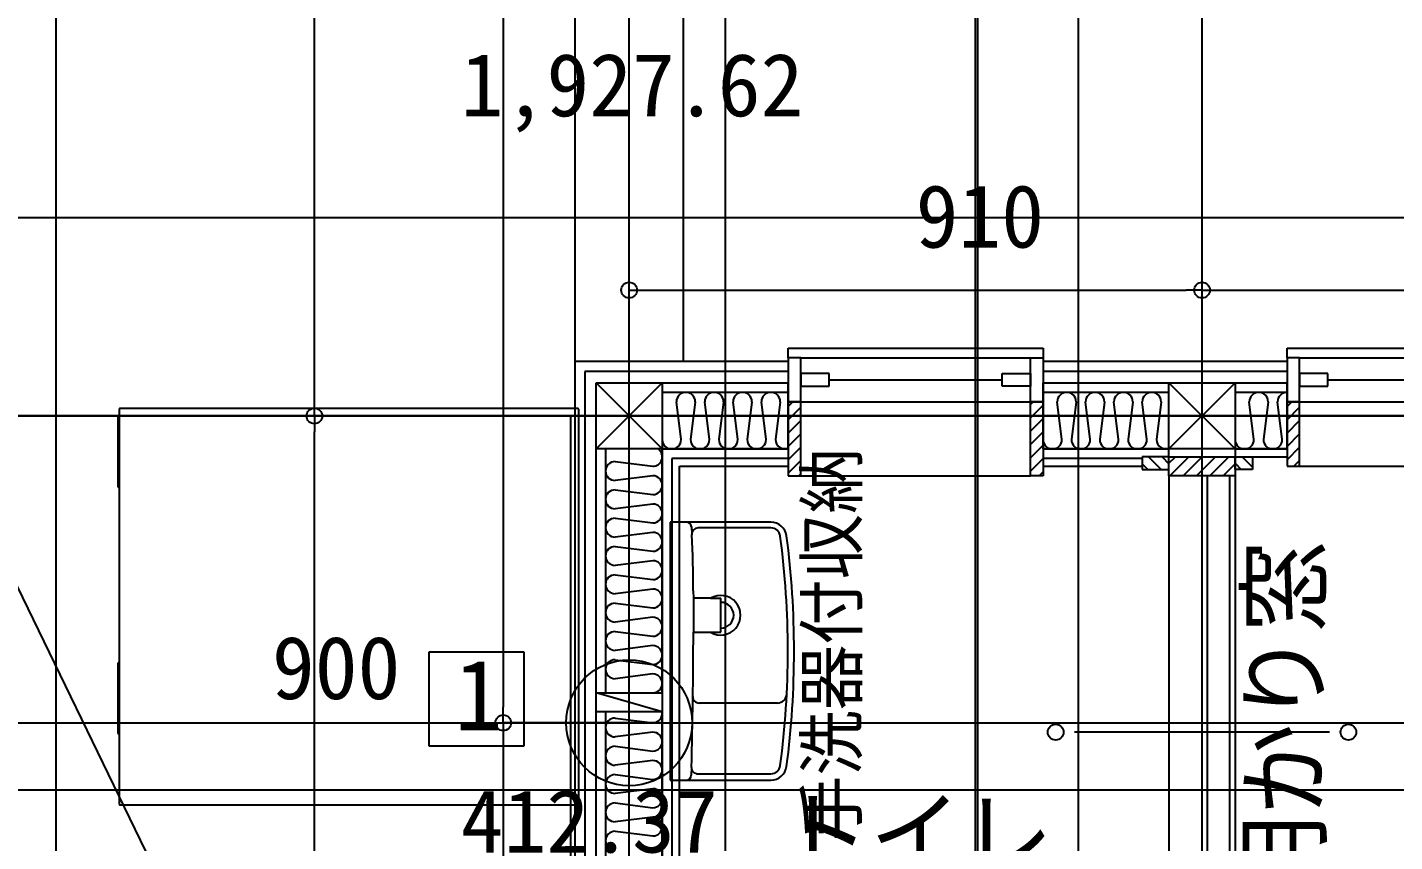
# Model space of a CAD drawing. Header units: metres. Extents: x 10861 to 26950, y 7268 to 22750.
# Drawn here: x 14969 to 17141, y 17153 to 18448 of the extents above; entities that cross this region are included whole.
import ezdxf

# ---------------------------------------------------------------- set-up
doc = ezdxf.new("R2010")
doc.units = ezdxf.units.M

msp = doc.modelspace()

# ---------------------------------------------------------------- linework, layer by layer
at = {"layer": 'COL_1F'}
for p, q in [((15872.2, 17777.5), (15872.2, 17882.5)), ((15872.2, 17882.5), (15977.2, 17882.5)), ((15977.2, 17777.5), (15872.2, 17882.5)), ((15872.2, 17777.5), (15977.2, 17882.5)), ((15977.2, 17882.5), (15977.2, 17777.5)), ((16782.2, 17777.5), (16782.2, 17882.5)), ((16782.2, 17882.5), (16887.2, 17882.5)), ((16887.2, 17777.5), (16782.2, 17882.5)), ((16782.2, 17777.5), (16887.2, 17882.5)), ((16887.2, 17882.5), (16887.2, 17777.5)), ((15977.2, 17777.5), (15872.2, 17777.5)), ((16887.2, 17777.5), (16782.2, 17777.5))]:
    msp.add_line(p, q, dxfattribs=at)
at = {"layer": 'GLID'}
for p, q in [((15014.7, 10010), (15014.7, 22205)), ((15924.7, 9325), (15924.7, 22205)), ((16077.5, 10010), (16077.5, 22205)), ((16474.6, 10010), (16474.6, 22205)), ((16478.7, 9325), (16478.7, 22205)), ((16638.6, 10010), (16638.6, 22205)), ((16834.7, 9325), (16834.7, 22205)), ((13514.7, 18145.6), (24358.1, 18145.6)), ((18614.1, 10010), (14765.1, 17946)), ((13514.7, 17830), (24358.1, 17830)), ((13514.7, 17342.4), (24358.1, 17342.4)), ((13514.7, 17235.6), (24358.1, 17235.6))]:
    msp.add_line(p, q, dxfattribs=at)
at = {"layer": 'WALL_BRACED_1F'}
for p, q in [((15832.2, 16930), (15832.2, 17830)), ((15832.2, 16930), (15832.2, 17830)), ((15607.2, 17305), (15607.2, 17455)), ((15607.2, 17455), (15757.2, 17455)), ((15757.2, 17455), (15757.2, 17305)), ((15757.2, 17305), (15607.2, 17305))]:
    msp.add_line(p, q, dxfattribs=at)
at = {"layer": 'WALL_NORMAL_1F'}
for p, q in [((15838.2, 20843.5), (15838.2, 17916.5)), ((16011.2, 17916.5), (16011.2, 20843.5)), ((15838.2, 17916.5), (15838.2, 15535.1)), ((16177.2, 17916.5), (15838.2, 17916.5)), ((15854.2, 17900.5), (15854.2, 15538.8)), ((16177.2, 17900.5), (15854.2, 17900.5)), ((16969.7, 17916.5), (16582.2, 17916.5)), ((16969.7, 17900.5), (16582.2, 17900.5)), ((15977.2, 17882.5), (16177.2, 17882.5)), ((16177.2, 17777.5), (16177.2, 17882.5)), ((16582.2, 17777.5), (16582.2, 17882.5)), ((16582.2, 17882.5), (16782.2, 17882.5)), ((16887.2, 17882.5), (16969.7, 17882.5)), ((16969.7, 17777.5), (16969.7, 17882.5)), ((15872.2, 16982.5), (15872.2, 17777.5)), ((15977.2, 17777.5), (15977.2, 16982.5)), ((16177.2, 17777.5), (15977.2, 17777.5)), ((16782.2, 17777.5), (16582.2, 17777.5)), ((16782.2, 17765), (16782.2, 17777.5)), ((16887.2, 17777.5), (16887.2, 17765)), ((16969.7, 17777.5), (16887.2, 17777.5)), ((15992.2, 17762.5), (15992.2, 16222.5)), ((16177.2, 17762.5), (15992.2, 17762.5)), ((16004.7, 16235), (16004.7, 17750)), ((16004.7, 17750), (16177.2, 17750)), ((16739.7, 17762.5), (16582.2, 17762.5)), ((16582.2, 17750), (16739.7, 17750)), ((16782.2, 17765), (16887.2, 17765)), ((16914.7, 17765), (16969.7, 17765)), ((15872.2, 17360), (15872.2, 17390)), ((15872.2, 17390), (15977.2, 17390)), ((15977.2, 17360), (15872.2, 17390)), ((15977.2, 17390), (15977.2, 17360)), ((15977.2, 17360), (15872.2, 17360))]:
    msp.add_line(p, q, dxfattribs=at)
at = {"layer": 'カタログ部品(衛生設備)_1F'}
for p, q in [((15114.7, 17841.3), (15114.5, 17840.6)), ((15114.5, 17840.6), (15114.5, 17839.7)), ((15114.5, 17839.7), (15114.5, 17830.8)), ((15115.2, 17841.7), (15114.7, 17841.3)), ((15115.9, 17841.9), (15115.2, 17841.7)), ((15116.8, 17841.9), (15115.9, 17841.9)), ((15842.2, 17841.9), (15116.8, 17841.9)), ((15843.1, 17841.9), (15842.2, 17841.9)), ((15843.8, 17841.7), (15843.1, 17841.9)), ((15844.3, 17841.3), (15843.8, 17841.7)), ((15844.5, 17840.6), (15844.3, 17841.3)), ((15844.5, 17839.7), (15844.5, 17840.6)), ((15844.5, 17214.1), (15844.5, 17839.7)), ((15114.5, 17830.8), (15112.2, 17829.1)), ((15112.2, 17829.1), (15112.2, 17717.1)), ((15114.5, 17830.8), (15114.5, 17715.4)), ((15112.2, 17717.1), (15114.5, 17715.4)), ((15114.5, 17715.4), (15114.5, 17439.2)), ((15989.7, 17661.3), (15989.7, 17251.3)), ((16149.9, 17661.3), (15989.7, 17661.3)), ((16023.6, 17653.8), (16024.3, 17642)), ((16149.9, 17652), (16034.3, 17652)), ((16026.6, 17552), (16026.7, 17540.3)), ((16026.7, 17540.3), (16026.7, 17486.3)), ((16054, 17540.3), (16026.7, 17540.3)), ((16054, 17540.3), (16070.2, 17540.3)), ((16070.2, 17486.3), (16070.2, 17540.3)), ((16026.7, 17486.3), (16054, 17486.3)), ((16054, 17486.3), (16070.2, 17486.3)), ((15114.5, 17439.2), (15112.2, 17437.4)), ((15112.2, 17437.4), (15112.2, 17325.4)), ((15114.5, 17439.2), (15114.5, 17323.7)), ((16160.1, 17373.8), (16035.8, 17373.8)), ((15112.2, 17325.4), (15114.5, 17323.7)), ((15114.5, 17323.7), (15114.5, 17214.1)), ((16023.7, 17271.6), (16023.4, 17259.1)), ((15989.7, 17251.3), (16149.9, 17251.3)), ((16033.7, 17261.3), (16149.9, 17261.3)), ((15114.5, 17214.1), (15114.5, 17213.2)), ((15114.5, 17213.2), (15114.7, 17212.6)), ((15114.7, 17212.6), (15115.2, 17212.1)), ((15115.2, 17212.1), (15115.9, 17211.9)), ((15115.9, 17211.9), (15116.8, 17211.9)), ((15116.8, 17211.9), (15842.2, 17211.9)), ((15842.2, 17211.9), (15843.1, 17211.9)), ((15843.1, 17211.9), (15843.8, 17212.1)), ((15843.8, 17212.1), (15844.3, 17212.6)), ((15844.3, 17212.6), (15844.5, 17213.2)), ((15844.5, 17213.2), (15844.5, 17214.1))]:
    msp.add_line(p, q, dxfattribs=at)
for centre, radius, start, end in [((16015.6, 17653.3), 8, 3.1457, 90.0004), ((16149.9, 17636.3), 25, 7.4765, 90.0012), ((16034.2, 17642), 9.99, 89.9669, -176.1299), ((14005.3, 17543.8), 2021.3, 0.2322, 2.7664), ((16149.9, 17637), 15, 7.5043, 90.0018), ((14778.4, 17456.3), 1398.3, -7.4765, 7.5042), ((14778.4, 17456.3), 1408.3, -7.4766, 7.4766), ((16070.2, 17513.3), 31.5, -121.0027, 121.0027), ((16070.2, 17513.3), 20.5, -90, 90), ((6218.7, 17513.3), 9808, -1.41247, -0.1578), ((16035.8, 17383.8), 10, 179.2437, -90.0007), ((16160.1, 17388.8), 15, -89.9995, -2.7971), ((16033.7, 17271.3), 10, 178.5904, -89.9998), ((16149.9, 17276.3), 15, -90.0021, -7.4773), ((16149.9, 17276.3), 25, -89.9992, -7.4785), ((16015.4, 17259.3), 8, -89.9977, -1.4827)]:
    msp.add_arc(centre, radius, start, end, dxfattribs=at)
at = {"layer": 'データ 001_1F'}
for p, q in [((15924.7, 7962.5), (15924.7, 21845)), ((16834.7, 14350), (16834.7, 21840)), ((15424.7, 17855), (15424.7, 20905)), ((15724.7, 19245), (15724.7, 17367.4)), ((15924.7, 17780), (15924.7, 18030)), ((15924.7, 18030), (15949.7, 18030)), ((15949.7, 18030), (16809.7, 18030)), ((16834.7, 18030), (16809.7, 18030)), ((16834.7, 17780), (16834.7, 18030)), ((16834.7, 18030), (16834.7, 18030)), ((16834.7, 18030), (16859.7, 18030)), ((16859.7, 18030), (17719.7, 18030)), ((15424.7, 17830), (15424.7, 17855)), ((26390, 17830), (11375, 17830)), ((15674.7, 17830), (15424.7, 17830)), ((15424.7, 17830), (15424.7, 17805)), ((15424.7, 17830), (15424.7, 17830)), ((15674.7, 17830), (15674.7, 17830)), ((15674.7, 17830), (15674.7, 17830)), ((15424.7, 16955), (15424.7, 17805)), ((15924.7, 17780), (15924.7, 17780)), ((16834.7, 17780), (16834.7, 17780)), ((16834.7, 17780), (16834.7, 17780)), ((15724.7, 17342.4), (15724.7, 17367.4)), ((15974.7, 17342.4), (15724.7, 17342.4)), ((15724.7, 17342.4), (15724.7, 17317.4)), ((15974.7, 17342.4), (15724.7, 17342.4)), ((15724.7, 17342.4), (15724.7, 17342.4)), ((15974.7, 17342.4), (15974.7, 17342.4)), ((15974.7, 17342.4), (15974.7, 17342.4)), ((15724.7, 17317.4), (15724.7, 16955))]:
    msp.add_line(p, q, dxfattribs=at)
for centre, radius in [((15924.7, 18030), 12.5), ((16834.7, 18030), 12.5), ((16834.7, 18030), 12.5), ((15424.7, 17830), 12.5), ((15424.7, 17830), 12.5), ((15924.7, 17342.4), 100), ((15724.7, 17342.4), 12.5), ((15724.7, 17342.4), 12.5)]:
    msp.add_circle(centre, radius, dxfattribs=at)
at = {"layer": '建具(木製戸)_1F'}
for p, q in [((16782.2, 17765), (16739.7, 17765)), ((16739.7, 17765), (16739.7, 17745)), ((16739.7, 17753.9), (16748.6, 17745)), ((16739.7, 17745), (16782.2, 17745)), ((16749.8, 17765), (16769.8, 17745)), ((16771.1, 17765), (16782.2, 17753.9)), ((16782.2, 17735), (16782.2, 17765)), ((16782.2, 17765), (16887.2, 17765)), ((16782.2, 17754.9), (16792.3, 17765)), ((16782.2, 17745), (16782.2, 17765)), ((16783.5, 17735), (16813.5, 17765)), ((16804.7, 17735), (16834.7, 17765)), ((16825.9, 17735), (16855.9, 17765)), ((16847.1, 17735), (16877.1, 17765)), ((16868.3, 17735), (16887.2, 17753.9)), ((16887.2, 17765), (16887.2, 17735)), ((16887.2, 17745), (16887.2, 17765)), ((16887.2, 17765), (16914.7, 17765)), ((16887.2, 17754.9), (16897.1, 17745)), ((16914.7, 17745), (16887.2, 17745)), ((16898.3, 17765), (16914.7, 17748.6)), ((16914.7, 17765), (16914.7, 17745)), ((16887.2, 17735), (16782.2, 17735)), ((16782.2, 17735), (16782.2, 16965)), ((16843, 17735), (16843, 16920)), ((16879, 17735), (16843, 17735)), ((16879, 16920), (16879, 17735)), ((16887.2, 17735), (16887.2, 16150)), ((17037.2, 17327.5), (16632.2, 17327.5))]:
    msp.add_line(p, q, dxfattribs=at)
for centre in [(16602.2, 17327.5), (17067.2, 17327.5)]:
    msp.add_circle(centre, 12.5, dxfattribs=at)
at = {"layer": '建具(金属窓)_1F'}
for p, q in [((16177.2, 17922.5), (16177.2, 17937.5)), ((16177.2, 17937.5), (16582.2, 17937.5)), ((16197.2, 17922.5), (16177.2, 17922.5)), ((16177.2, 17922.5), (16177.2, 17852.5)), ((16197.2, 17852.5), (16197.2, 17922.5)), ((16197.2, 17922.5), (16562.2, 17922.5)), ((16562.2, 17852.5), (16562.2, 17922.5)), ((16562.2, 17922.5), (16582.2, 17922.5)), ((16582.2, 17937.5), (16582.2, 17922.5)), ((16582.2, 17922.5), (16582.2, 17852.5)), ((16969.7, 17922.5), (16969.7, 17937.5)), ((16969.7, 17937.5), (17609.7, 17937.5)), ((16989.7, 17922.5), (16969.7, 17922.5)), ((16969.7, 17922.5), (16969.7, 17852.5)), ((16989.7, 17852.5), (16989.7, 17922.5)), ((16989.7, 17922.5), (17589.7, 17922.5)), ((16242.2, 17897.5), (16197.2, 17897.5)), ((16197.2, 17897.5), (16197.2, 17877.5)), ((16242.2, 17877.5), (16242.2, 17897.5)), ((16517.2, 17877.5), (16517.2, 17897.5)), ((16517.2, 17897.5), (16562.2, 17897.5)), ((16562.2, 17897.5), (16562.2, 17877.5)), ((17034.7, 17897.5), (16989.7, 17897.5)), ((16989.7, 17897.5), (16989.7, 17877.5)), ((17034.7, 17877.5), (17034.7, 17897.5)), ((16197.2, 17877.5), (16242.2, 17877.5)), ((16242.2, 17887.5), (16517.2, 17887.5)), ((16562.2, 17877.5), (16517.2, 17877.5)), ((16989.7, 17877.5), (17034.7, 17877.5)), ((17034.7, 17887.5), (17544.7, 17887.5)), ((16177.2, 17852.5), (16197.2, 17852.5)), ((16197.2, 17852.5), (16177.2, 17852.5)), ((16177.2, 17852.5), (16177.2, 17735)), ((16177.2, 17845.1), (16184.6, 17852.5)), ((16177.2, 17823.9), (16197.2, 17843.9)), ((16197.2, 17852.5), (16562.2, 17852.5)), ((16197.2, 17735), (16197.2, 17852.5)), ((16582.2, 17852.5), (16562.2, 17852.5)), ((16562.2, 17735), (16562.2, 17852.5)), ((16562.2, 17852.5), (16582.2, 17852.5)), ((16562.2, 17848.2), (16566.5, 17852.5)), ((16562.2, 17827), (16582.2, 17847)), ((16582.2, 17852.5), (16582.2, 17735)), ((16969.7, 17852.5), (16989.7, 17852.5)), ((16989.7, 17852.5), (16969.7, 17852.5)), ((16969.7, 17852.5), (16969.7, 17750)), ((16969.7, 17845.1), (16977.1, 17852.5)), ((16969.7, 17823.9), (16989.7, 17843.9)), ((16989.7, 17852.5), (17589.7, 17852.5)), ((16989.7, 17750), (16989.7, 17852.5)), ((16177.2, 17802.7), (16197.2, 17822.7)), ((16562.2, 17805.8), (16582.2, 17825.8)), ((16969.7, 17802.7), (16989.7, 17822.7)), ((16177.2, 17781.4), (16197.2, 17801.4)), ((16562.2, 17784.6), (16582.2, 17804.6)), ((16969.7, 17781.4), (16989.7, 17801.4)), ((16177.2, 17760.2), (16197.2, 17780.2)), ((16562.2, 17763.4), (16582.2, 17783.4)), ((16969.7, 17760.2), (16989.7, 17780.2)), ((16177.2, 17739), (16197.2, 17759)), ((16562.2, 17742.2), (16582.2, 17762.2)), ((16969.7, 17750), (16989.7, 17750)), ((16980.7, 17750), (16989.7, 17759)), ((16989.7, 17750), (17589.7, 17750)), ((16177.2, 17735), (16197.2, 17735)), ((16194.4, 17735), (16197.2, 17737.8)), ((16197.2, 17735), (16562.2, 17735)), ((16582.2, 17735), (16562.2, 17735)), ((16576.2, 17735), (16582.2, 17741))]:
    msp.add_line(p, q, dxfattribs=at)
at = {"layer": '断熱材_1F'}
for p, q in [((16177.2, 17867.5), (15977.2, 17867.5)), ((15977.2, 17867.5), (15977.2, 17777.5)), ((16177.2, 17777.5), (16177.2, 17867.5)), ((16782.2, 17867.5), (16582.2, 17867.5)), ((16582.2, 17867.5), (16582.2, 17777.5)), ((16782.2, 17777.5), (16782.2, 17867.5)), ((16969.7, 17867.5), (16887.2, 17867.5)), ((16887.2, 17867.5), (16887.2, 17777.5)), ((16969.7, 17777.5), (16969.7, 17867.5)), ((16007.2, 17792.5), (15999.7, 17852.5)), ((16029.7, 17852.5), (16022.2, 17792.5)), ((16052.2, 17792.5), (16044.7, 17852.5)), ((16074.7, 17852.5), (16067.2, 17792.5)), ((16097.2, 17792.5), (16089.7, 17852.5)), ((16119.7, 17852.5), (16112.2, 17792.5)), ((16142.2, 17792.5), (16134.7, 17852.5)), ((16164.7, 17852.5), (16157.2, 17792.5)), ((16612.2, 17792.5), (16604.7, 17852.5)), ((16634.7, 17852.5), (16627.2, 17792.5)), ((16657.2, 17792.5), (16649.7, 17852.5)), ((16679.7, 17852.5), (16672.2, 17792.5)), ((16702.2, 17792.5), (16694.7, 17852.5)), ((16724.7, 17852.5), (16717.2, 17792.5)), ((16747.2, 17792.5), (16739.7, 17852.5)), ((16769.7, 17852.5), (16762.2, 17792.5)), ((16917.2, 17792.5), (16909.7, 17852.5)), ((16939.7, 17852.5), (16932.2, 17792.5)), ((16962.2, 17792.5), (16954.7, 17852.5)), ((15977.2, 17777.5), (15887.2, 17777.5)), ((15887.2, 17777.5), (15887.2, 17390)), ((15977.2, 17777.5), (16177.2, 17777.5)), ((15977.2, 17390), (15977.2, 17777.5)), ((16582.2, 17777.5), (16782.2, 17777.5)), ((16887.2, 17777.5), (16969.7, 17777.5)), ((15902.2, 17757.5), (15962.2, 17750)), ((15962.2, 17735), (15902.2, 17727.5)), ((15902.2, 17712.5), (15962.2, 17705)), ((15962.2, 17690), (15902.2, 17682.5)), ((15902.2, 17667.5), (15962.2, 17660)), ((15962.2, 17645), (15902.2, 17637.5)), ((15902.2, 17622.5), (15962.2, 17615)), ((15962.2, 17600), (15902.2, 17592.5)), ((15902.2, 17577.5), (15962.2, 17570)), ((15962.2, 17555), (15902.2, 17547.5)), ((15902.2, 17532.5), (15962.2, 17525)), ((15962.2, 17510), (15902.2, 17502.5)), ((15902.2, 17487.5), (15962.2, 17480)), ((15962.2, 17465), (15902.2, 17457.5)), ((15902.2, 17442.5), (15962.2, 17435)), ((15962.2, 17420), (15902.2, 17412.5)), ((15887.2, 17390), (15977.2, 17390)), ((15977.2, 17360), (15887.2, 17360)), ((15887.2, 17360), (15887.2, 16982.5)), ((15977.2, 16982.5), (15977.2, 17360)), ((15902.2, 17350), (15962.2, 17342.5)), ((15962.2, 17327.5), (15902.2, 17320)), ((15902.2, 17305), (15962.2, 17297.5)), ((15962.2, 17282.5), (15902.2, 17275)), ((15902.2, 17260), (15962.2, 17252.5)), ((15962.2, 17237.5), (15902.2, 17230)), ((15902.2, 17215), (15962.2, 17207.5)), ((15962.2, 17192.5), (15902.2, 17185)), ((15902.2, 17170), (15962.2, 17162.5))]:
    msp.add_line(p, q, dxfattribs=at)
for centre, start, end in [((16014.7, 17852.5), 0, 180), ((16059.7, 17852.5), 0, 180), ((16104.7, 17852.5), 0, 180), ((16149.7, 17852.5), 0, 180), ((16619.7, 17852.5), 0, 180), ((16664.7, 17852.5), 0, 180), ((16709.7, 17852.5), 0, 180), ((16754.7, 17852.5), 0, 180), ((16924.7, 17852.5), 0, 180), ((16969.7, 17852.5), 90, 180), ((15992.2, 17792.5), 180, 0), ((16037.2, 17792.5), 180, 0), ((16082.2, 17792.5), 180, 0), ((16127.2, 17792.5), 180, 0), ((16172.2, 17792.5), -180, -70.5288), ((16597.2, 17792.5), 180, 0), ((16642.2, 17792.5), 180, 0), ((16687.2, 17792.5), 180, 0), ((16732.2, 17792.5), 180, 0), ((16777.2, 17792.5), -180, -70.5288), ((16902.2, 17792.5), 180, 0), ((16947.2, 17792.5), 180, 0), ((15962.2, 17765), -90, 56.4427), ((15902.2, 17742.5), 90, -90), ((15962.2, 17720), -90, 90), ((15902.2, 17697.5), 90, -90), ((15962.2, 17675), -90, 90), ((15902.2, 17652.5), 90, -90), ((15962.2, 17630), -90, 90), ((15902.2, 17607.5), 90, -90), ((15962.2, 17585), -90, 90), ((15902.2, 17562.5), 90, -90), ((15962.2, 17540), -90, 90), ((15902.2, 17517.5), 90, -90), ((15962.2, 17495), -90, 90), ((15902.2, 17472.5), 90, -90), ((15962.2, 17450), -90, 90), ((15902.2, 17427.5), 90, -90), ((15962.2, 17405), -90, 90), ((15962.2, 17357.5), -90, 9.5941), ((15902.2, 17335), 90, -90), ((15962.2, 17312.5), -90, 90), ((15902.2, 17290), 90, -90), ((15962.2, 17267.5), -90, 90), ((15902.2, 17245), 90, -90), ((15962.2, 17222.5), -90, 90), ((15902.2, 17200), 90, -90), ((15962.2, 17177.5), -90, 90), ((15902.2, 17155), 90, -90)]:
    msp.add_arc(centre, 15, start, end, dxfattribs=at)

# ---------------------------------------------------------------- texts
at = {"layer": 'WALL_BRACED_1F'}
msp.add_text('1', height=112, dxfattribs=at).set_placement((15647.2, 17330.5))
at = {"layer": 'データ 001_1F'}
for s, p in [('1,927.62', (15657.2, 18306.2)), ('910', (16379.7, 18097.5)), ('900', (15357.2, 17380)), ('412.37', (15657.2, 17136.2))]:
    msp.add_text(s, height=100, dxfattribs=at).set_placement(p)
for s, height, p in [('手洗器付収納', 80, (16286.3, 17154.3)), ('表示錠\u3000明かり窓', 112, (17021.1, 16467.1))]:
    msp.add_text(s, height=height, rotation=90, dxfattribs=at).set_placement(p)
at = {"layer": '部屋_1F'}
msp.add_text('トイレ', height=112, dxfattribs=at).set_placement((16161.2, 17108))

doc.saveas('drawing.dxf')
